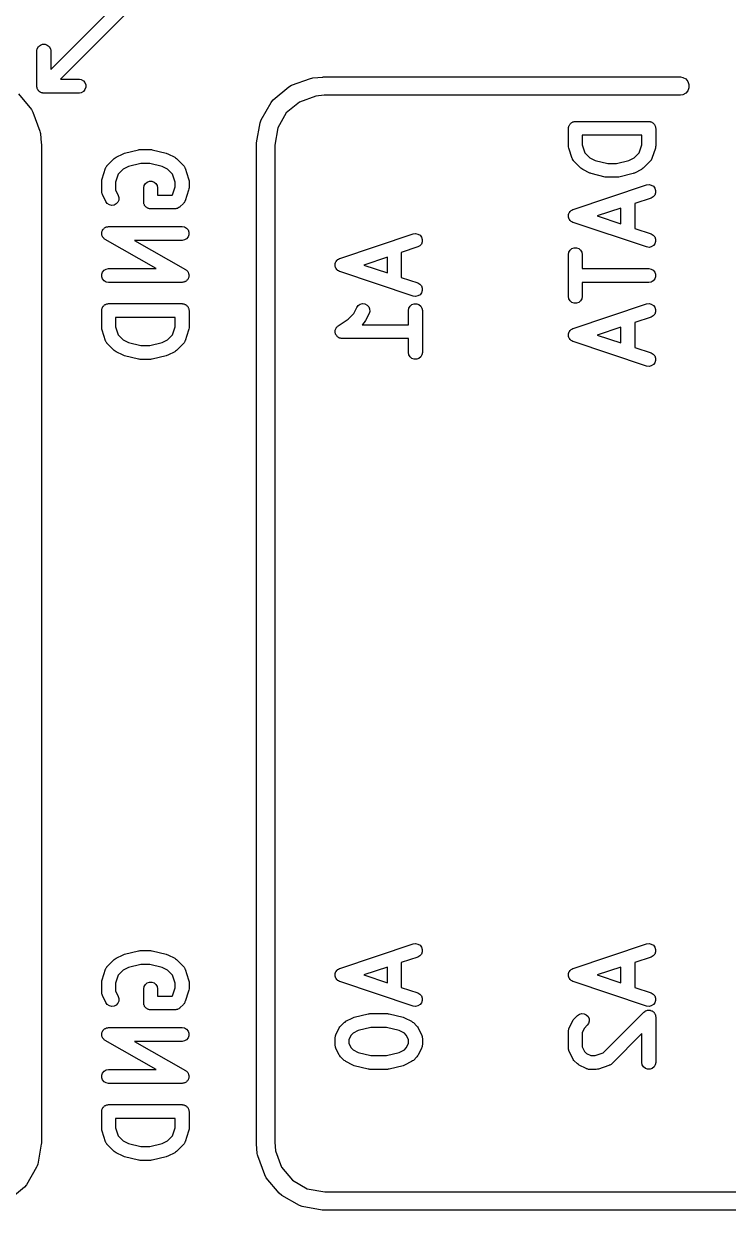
# Model space of a CAD drawing. Extents: x 105.7 to 188.1, y -135.5 to -88.6.
# Drawn here: x 156.12 to 163.79, y -135.55 to -122.64 of the extents above; entities that cross this region are included whole.
import ezdxf

# ---------------------------------------------------------------- set-up
doc = ezdxf.new("R2010")
doc.units = 0
doc.header["$MEASUREMENT"] = 0
doc.layers.add('BLACK', color=7, linetype='CONTINUOUS')

msp = doc.modelspace()

# ---------------------------------------------------------------- linework, layer by layer
at = {"layer": 'BLACK', "linetype": 'CONTINUOUS'}
for p, q in [((156.412, -123.136), (157.453, -122.095)), ((157.555, -122.205), (156.518, -123.242)), ((156.279, -122.887), (156.299, -122.87)), ((156.299, -122.87), (156.324, -122.861)), ((156.324, -122.861), (156.35, -122.861)), ((156.35, -122.861), (156.375, -122.87)), ((156.375, -122.87), (156.395, -122.887)), ((156.262, -122.929), (156.265, -122.91)), ((156.262, -123.307), (156.262, -122.929)), ((156.265, -122.91), (156.279, -122.887)), ((156.395, -122.887), (156.409, -122.91)), ((156.409, -122.91), (156.412, -122.929)), ((156.412, -122.929), (156.412, -123.136)), ((156.518, -123.242), (156.725, -123.242)), ((156.725, -123.242), (156.744, -123.245)), ((156.744, -123.245), (156.767, -123.259)), ((156.767, -123.259), (156.784, -123.279)), ((159.033, -123.308), (159.241, -123.233)), ((159.241, -123.233), (159.253, -123.23)), ((159.253, -123.23), (159.266, -123.227)), ((159.266, -123.227), (159.372, -123.218)), ((159.372, -123.218), (159.376, -123.217)), ((159.376, -123.217), (163.267, -123.217)), ((163.267, -123.217), (163.293, -123.222)), ((163.293, -123.222), (163.324, -123.239)), ((163.324, -123.239), (163.346, -123.266)), ((163.346, -123.266), (163.358, -123.299)), ((156.261, -123.31), (156.262, -123.307)), ((156.262, -123.32), (156.261, -123.31)), ((156.262, -123.324), (156.262, -123.32)), ((156.262, -123.33), (156.262, -123.324)), ((156.262, -123.324), (156.262, -123.324)), ((156.263, -123.333), (156.262, -123.33)), ((156.263, -123.337), (156.263, -123.333)), ((156.265, -123.34), (156.263, -123.337)), ((156.265, -123.343), (156.265, -123.34)), ((156.269, -123.349), (156.265, -123.343)), ((156.271, -123.355), (156.269, -123.349)), ((156.273, -123.358), (156.271, -123.355)), ((156.275, -123.361), (156.273, -123.358)), ((156.277, -123.363), (156.275, -123.361)), ((156.279, -123.366), (156.277, -123.363)), ((156.284, -123.37), (156.279, -123.366)), ((156.288, -123.375), (156.284, -123.37)), ((156.291, -123.377), (156.288, -123.375)), ((156.293, -123.379), (156.291, -123.377)), ((156.296, -123.381), (156.293, -123.379)), ((156.299, -123.383), (156.296, -123.381)), ((156.305, -123.385), (156.299, -123.383)), ((156.311, -123.389), (156.305, -123.385)), ((156.314, -123.389), (156.311, -123.389)), ((156.317, -123.391), (156.314, -123.389)), ((156.321, -123.391), (156.317, -123.391)), ((156.324, -123.392), (156.321, -123.391)), ((156.33, -123.392), (156.324, -123.392)), ((156.334, -123.392), (156.33, -123.392)), ((156.33, -123.392), (156.33, -123.392)), ((156.344, -123.393), (156.334, -123.392)), ((156.347, -123.392), (156.344, -123.393)), ((156.725, -123.392), (156.347, -123.392)), ((156.744, -123.389), (156.725, -123.392)), ((156.767, -123.375), (156.744, -123.389)), ((156.784, -123.355), (156.767, -123.375)), ((156.784, -123.279), (156.793, -123.304)), ((156.793, -123.33), (156.784, -123.355)), ((156.793, -123.304), (156.793, -123.33)), ((158.834, -123.467), (159.003, -123.325)), ((159.003, -123.325), (159.033, -123.308)), ((163.324, -123.395), (163.293, -123.412)), ((163.346, -123.368), (163.324, -123.395)), ((163.358, -123.335), (163.346, -123.368)), ((163.358, -123.299), (163.358, -123.335)), ((156.06, -123.401), (156.202, -123.57)), ((158.702, -123.685), (158.812, -123.494)), ((158.812, -123.494), (158.819, -123.486)), ((158.819, -123.486), (158.834, -123.467)), ((159.118, -123.49), (158.976, -123.609)), ((159.297, -123.425), (159.118, -123.49)), ((159.389, -123.417), (159.297, -123.425)), ((163.267, -123.417), (159.389, -123.417)), ((163.293, -123.412), (163.267, -123.417)), ((156.202, -123.57), (156.219, -123.6)), ((156.219, -123.6), (156.294, -123.808)), ((158.976, -123.609), (158.884, -123.77)), ((158.652, -123.935), (158.69, -123.717)), ((158.69, -123.717), (158.702, -123.685)), ((158.884, -123.77), (158.85, -123.961)), ((162.047, -123.777), (162.048, -123.771)), ((162.047, -123.968), (162.047, -123.777)), ((162.048, -123.764), (162.05, -123.758)), ((162.048, -123.771), (162.048, -123.764)), ((162.05, -123.758), (162.051, -123.751)), ((162.051, -123.751), (162.055, -123.746)), ((162.055, -123.746), (162.057, -123.74)), ((162.057, -123.74), (162.061, -123.734)), ((162.061, -123.734), (162.064, -123.729)), ((162.064, -123.729), (162.069, -123.725)), ((162.069, -123.725), (162.074, -123.72)), ((162.074, -123.72), (162.079, -123.716)), ((162.079, -123.716), (162.084, -123.712)), ((162.084, -123.712), (162.091, -123.71)), ((162.091, -123.71), (162.096, -123.707)), ((162.096, -123.707), (162.103, -123.705)), ((162.103, -123.705), (162.109, -123.703)), ((162.109, -123.703), (162.115, -123.703)), ((162.115, -123.703), (162.122, -123.702)), ((162.122, -123.702), (162.922, -123.702)), ((162.922, -123.702), (162.928, -123.703)), ((162.928, -123.703), (162.935, -123.703)), ((162.935, -123.703), (162.941, -123.705)), ((162.941, -123.705), (162.948, -123.707)), ((162.948, -123.707), (162.953, -123.71)), ((162.953, -123.71), (162.959, -123.712)), ((162.959, -123.712), (162.964, -123.716)), ((162.964, -123.716), (162.97, -123.72)), ((162.97, -123.72), (162.974, -123.725)), ((162.974, -123.725), (162.979, -123.729)), ((162.979, -123.729), (162.983, -123.734)), ((162.983, -123.734), (162.987, -123.74)), ((162.987, -123.74), (162.989, -123.746)), ((162.989, -123.746), (162.992, -123.751)), ((162.992, -123.751), (162.994, -123.758)), ((162.994, -123.758), (162.996, -123.764)), ((162.996, -123.764), (162.996, -123.771)), ((162.996, -123.771), (162.997, -123.777)), ((162.997, -123.777), (162.997, -123.968)), ((156.294, -123.808), (156.297, -123.82)), ((156.297, -123.82), (156.3, -123.833)), ((156.3, -123.833), (156.309, -123.939)), ((162.197, -123.852), (162.197, -123.955)), ((162.847, -123.852), (162.197, -123.852)), ((162.847, -123.955), (162.847, -123.852)), ((156.309, -123.939), (156.31, -123.943)), ((156.31, -123.943), (156.31, -134.819)), ((157.214, -124.047), (157.367, -124.009)), ((157.367, -124.009), (157.376, -124.008)), ((157.376, -124.008), (157.385, -124.007)), ((157.385, -124.007), (157.499, -124.007)), ((157.499, -124.007), (157.508, -124.008)), ((157.508, -124.008), (157.517, -124.009)), ((157.517, -124.009), (157.67, -124.047)), ((158.65, -123.943), (158.652, -123.935)), ((158.65, -134.819), (158.65, -123.943)), ((158.652, -123.935), (158.652, -123.935)), ((158.85, -123.961), (158.85, -134.806)), ((162.049, -123.979), (162.047, -123.968)), ((162.051, -123.991), (162.049, -123.979)), ((162.089, -124.106), (162.051, -123.991)), ((162.197, -123.955), (162.226, -124.041)), ((162.226, -124.041), (162.281, -124.096)), ((162.763, -124.096), (162.818, -124.041)), ((162.818, -124.041), (162.847, -123.955)), ((162.993, -123.991), (162.955, -124.106)), ((162.995, -123.979), (162.993, -123.991)), ((162.997, -123.968), (162.995, -123.979)), ((157.027, -124.181), (157.103, -124.105)), ((157.103, -124.105), (157.113, -124.098)), ((157.113, -124.098), (157.123, -124.091)), ((157.123, -124.091), (157.199, -124.053)), ((157.199, -124.053), (157.207, -124.05)), ((157.207, -124.05), (157.214, -124.047)), ((157.394, -124.157), (157.259, -124.191)), ((157.49, -124.157), (157.394, -124.157)), ((157.625, -124.191), (157.49, -124.157)), ((157.67, -124.047), (157.677, -124.05)), ((157.677, -124.05), (157.685, -124.053)), ((157.685, -124.053), (157.761, -124.091)), ((157.761, -124.091), (157.771, -124.098)), ((157.771, -124.098), (157.781, -124.105)), ((157.781, -124.105), (157.857, -124.181)), ((162.091, -124.109), (162.089, -124.106)), ((162.092, -124.113), (162.091, -124.109)), ((162.097, -124.121), (162.092, -124.113)), ((162.101, -124.128), (162.097, -124.121)), ((162.104, -124.131), (162.101, -124.128)), ((162.107, -124.135), (162.104, -124.131)), ((162.183, -124.211), (162.107, -124.135)), ((162.281, -124.096), (162.339, -124.125)), ((162.339, -124.125), (162.474, -124.159)), ((162.474, -124.159), (162.57, -124.159)), ((162.57, -124.159), (162.705, -124.125)), ((162.705, -124.125), (162.763, -124.096)), ((162.937, -124.135), (162.861, -124.211)), ((162.939, -124.131), (162.937, -124.135)), ((162.943, -124.128), (162.939, -124.131)), ((162.947, -124.121), (162.943, -124.128)), ((162.952, -124.113), (162.947, -124.121)), ((162.953, -124.109), (162.952, -124.113)), ((162.955, -124.106), (162.953, -124.109)), ((156.971, -124.325), (157.009, -124.21)), ((157.009, -124.21), (157.011, -124.207)), ((157.011, -124.207), (157.012, -124.202)), ((157.012, -124.202), (157.017, -124.195)), ((157.017, -124.195), (157.021, -124.188)), ((157.021, -124.188), (157.024, -124.185)), ((157.024, -124.185), (157.027, -124.181)), ((157.146, -124.275), (157.117, -124.361)), ((157.201, -124.22), (157.146, -124.275)), ((157.259, -124.191), (157.201, -124.22)), ((157.683, -124.22), (157.625, -124.191)), ((157.738, -124.275), (157.683, -124.22)), ((157.767, -124.361), (157.738, -124.275)), ((157.857, -124.181), (157.859, -124.185)), ((157.859, -124.185), (157.863, -124.188)), ((157.863, -124.188), (157.867, -124.195)), ((157.867, -124.195), (157.872, -124.202)), ((157.872, -124.202), (157.873, -124.207)), ((157.873, -124.207), (157.875, -124.21)), ((157.875, -124.21), (157.913, -124.325)), ((162.193, -124.218), (162.183, -124.211)), ((162.203, -124.225), (162.193, -124.218)), ((162.279, -124.263), (162.203, -124.225)), ((162.287, -124.265), (162.279, -124.263)), ((162.294, -124.269), (162.287, -124.265)), ((162.447, -124.307), (162.294, -124.269)), ((162.75, -124.269), (162.597, -124.307)), ((162.757, -124.265), (162.75, -124.269)), ((162.765, -124.263), (162.757, -124.265)), ((162.841, -124.225), (162.765, -124.263)), ((162.851, -124.218), (162.841, -124.225)), ((162.861, -124.211), (162.851, -124.218)), ((156.967, -124.348), (156.969, -124.337)), ((156.967, -124.463), (156.967, -124.348)), ((156.969, -124.337), (156.971, -124.325)), ((157.117, -124.361), (157.117, -124.445)), ((157.424, -124.425), (157.429, -124.399)), ((157.424, -124.577), (157.424, -124.425)), ((157.429, -124.399), (157.442, -124.376)), ((157.442, -124.376), (157.462, -124.36)), ((157.462, -124.36), (157.486, -124.351)), ((157.486, -124.351), (157.512, -124.351)), ((157.512, -124.351), (157.537, -124.36)), ((157.537, -124.36), (157.556, -124.376)), ((157.556, -124.376), (157.57, -124.399)), ((157.57, -124.399), (157.574, -124.425)), ((157.574, -124.425), (157.574, -124.502)), ((157.738, -124.498), (157.767, -124.412)), ((157.767, -124.412), (157.767, -124.361)), ((157.913, -124.325), (157.915, -124.337)), ((157.915, -124.337), (157.917, -124.348)), ((157.917, -124.425), (157.915, -124.436)), ((157.917, -124.348), (157.917, -124.425)), ((162.098, -124.658), (162.898, -124.392)), ((162.456, -124.308), (162.447, -124.307)), ((162.465, -124.309), (162.456, -124.308)), ((162.579, -124.309), (162.465, -124.309)), ((162.588, -124.308), (162.579, -124.309)), ((162.597, -124.307), (162.588, -124.308)), ((162.898, -124.392), (162.924, -124.388)), ((162.924, -124.388), (162.949, -124.393)), ((162.949, -124.393), (162.972, -124.407)), ((162.972, -124.407), (162.988, -124.427)), ((162.988, -124.427), (162.996, -124.452)), ((156.968, -124.467), (156.967, -124.463)), ((156.967, -124.471), (156.968, -124.467)), ((156.97, -124.48), (156.967, -124.471)), ((156.971, -124.488), (156.97, -124.48)), ((156.974, -124.492), (156.971, -124.488)), ((156.975, -124.496), (156.974, -124.492)), ((157.013, -124.572), (156.975, -124.496)), ((157.117, -124.445), (157.147, -124.505)), ((157.153, -124.556), (157.143, -124.58)), ((157.147, -124.505), (157.155, -124.53)), ((157.155, -124.53), (157.153, -124.556)), ((157.574, -124.502), (157.735, -124.502)), ((157.735, -124.502), (157.738, -124.498)), ((157.913, -124.448), (157.875, -124.563)), ((157.915, -124.436), (157.913, -124.448)), ((162.946, -124.534), (162.768, -124.593)), ((162.969, -124.521), (162.946, -124.534)), ((162.986, -124.502), (162.969, -124.521)), ((162.995, -124.478), (162.986, -124.502)), ((162.996, -124.452), (162.995, -124.478)), ((157.028, -124.593), (157.013, -124.572)), ((157.05, -124.608), (157.028, -124.593)), ((157.076, -124.614), (157.05, -124.608)), ((157.101, -124.611), (157.076, -124.614)), ((157.125, -124.599), (157.101, -124.611)), ((157.143, -124.58), (157.125, -124.599)), ((157.425, -124.583), (157.424, -124.577)), ((157.425, -124.59), (157.425, -124.583)), ((157.427, -124.596), (157.425, -124.59)), ((157.429, -124.603), (157.427, -124.596)), ((157.432, -124.608), (157.429, -124.603)), ((157.434, -124.615), (157.432, -124.608)), ((157.438, -124.62), (157.434, -124.615)), ((157.442, -124.625), (157.438, -124.62)), ((157.447, -124.629), (157.442, -124.625)), ((157.451, -124.634), (157.447, -124.629)), ((157.457, -124.638), (157.451, -124.634)), ((157.462, -124.642), (157.457, -124.638)), ((157.468, -124.644), (157.462, -124.642)), ((157.473, -124.648), (157.468, -124.644)), ((157.48, -124.649), (157.473, -124.648)), ((157.486, -124.651), (157.48, -124.649)), ((157.493, -124.651), (157.486, -124.651)), ((157.499, -124.652), (157.493, -124.651)), ((157.766, -124.652), (157.499, -124.652)), ((157.769, -124.651), (157.766, -124.652)), ((157.772, -124.652), (157.769, -124.651)), ((157.782, -124.649), (157.772, -124.652)), ((157.791, -124.648), (157.782, -124.649)), ((157.794, -124.646), (157.791, -124.648)), ((157.797, -124.645), (157.794, -124.646)), ((157.805, -124.639), (157.797, -124.645)), ((157.814, -124.634), (157.805, -124.639)), ((157.816, -124.632), (157.814, -124.634)), ((157.819, -124.63), (157.816, -124.632)), ((157.857, -124.592), (157.819, -124.63)), ((157.859, -124.588), (157.857, -124.592)), ((157.863, -124.586), (157.859, -124.588)), ((157.867, -124.578), (157.863, -124.586)), ((157.872, -124.571), (157.867, -124.578)), ((157.873, -124.566), (157.872, -124.571)), ((157.875, -124.563), (157.873, -124.566)), ((162.058, -124.69), (162.065, -124.682)), ((162.065, -124.682), (162.072, -124.673)), ((162.072, -124.673), (162.074, -124.672)), ((162.074, -124.672), (162.075, -124.671)), ((162.075, -124.671), (162.085, -124.665)), ((162.085, -124.665), (162.094, -124.66)), ((162.094, -124.66), (162.096, -124.659)), ((162.096, -124.659), (162.098, -124.658)), ((162.618, -124.643), (162.359, -124.729)), ((162.618, -124.816), (162.618, -124.643)), ((162.768, -124.593), (162.768, -124.866)), ((162.048, -124.714), (162.052, -124.704)), ((162.048, -124.716), (162.048, -124.714)), ((162.048, -124.718), (162.048, -124.716)), ((162.048, -124.729), (162.048, -124.718)), ((162.048, -124.74), (162.048, -124.729)), ((162.048, -124.742), (162.048, -124.74)), ((162.048, -124.744), (162.048, -124.742)), ((162.052, -124.755), (162.048, -124.744)), ((162.052, -124.704), (162.056, -124.694)), ((162.056, -124.765), (162.052, -124.755)), ((162.056, -124.694), (162.057, -124.692)), ((162.057, -124.767), (162.056, -124.765)), ((162.057, -124.692), (162.058, -124.69)), ((162.058, -124.769), (162.057, -124.767)), ((162.065, -124.777), (162.058, -124.769)), ((162.072, -124.786), (162.065, -124.777)), ((162.074, -124.787), (162.072, -124.786)), ((162.075, -124.788), (162.074, -124.787)), ((162.085, -124.793), (162.075, -124.788)), ((162.094, -124.799), (162.085, -124.793)), ((162.096, -124.8), (162.094, -124.799)), ((162.098, -124.801), (162.096, -124.8)), ((162.898, -125.067), (162.098, -124.801)), ((162.359, -124.729), (162.618, -124.816)), ((156.967, -124.92), (156.968, -124.914)), ((156.968, -124.927), (156.967, -124.92)), ((156.968, -124.907), (156.97, -124.901)), ((156.968, -124.914), (156.968, -124.907)), ((156.968, -124.933), (156.968, -124.927)), ((156.97, -124.939), (156.968, -124.933)), ((156.97, -124.901), (156.971, -124.895)), ((156.972, -124.946), (156.97, -124.939)), ((156.971, -124.895), (156.975, -124.889)), ((156.975, -124.951), (156.972, -124.946)), ((156.975, -124.889), (156.977, -124.882)), ((156.977, -124.882), (156.981, -124.877)), ((156.981, -124.877), (156.984, -124.872)), ((156.984, -124.872), (156.989, -124.868)), ((156.989, -124.868), (156.994, -124.862)), ((156.994, -124.862), (156.999, -124.859)), ((156.999, -124.859), (157.004, -124.855)), ((157.004, -124.855), (157.01, -124.853)), ((157.01, -124.853), (157.016, -124.849)), ((157.016, -124.849), (157.023, -124.848)), ((157.023, -124.848), (157.029, -124.846)), ((157.029, -124.846), (157.035, -124.846)), ((157.035, -124.846), (157.042, -124.845)), ((157.042, -124.845), (157.842, -124.845)), ((157.842, -124.845), (157.868, -124.849)), ((157.868, -124.849), (157.89, -124.862)), ((157.89, -124.862), (157.907, -124.882)), ((157.907, -124.882), (157.916, -124.907)), ((157.916, -124.933), (157.907, -124.957)), ((157.916, -124.907), (157.916, -124.933)), ((159.558, -125.192), (160.358, -124.925)), ((160.358, -124.925), (160.384, -124.921)), ((160.384, -124.921), (160.409, -124.926)), ((160.409, -124.926), (160.432, -124.94)), ((160.432, -124.94), (160.448, -124.96)), ((162.768, -124.866), (162.946, -124.925)), ((162.946, -124.925), (162.969, -124.937)), ((162.969, -124.937), (162.986, -124.957)), ((156.977, -124.957), (156.975, -124.951)), ((156.981, -124.963), (156.977, -124.957)), ((156.985, -124.968), (156.981, -124.963)), ((156.99, -124.972), (156.985, -124.968)), ((156.994, -124.977), (156.99, -124.972)), ((157, -124.981), (156.994, -124.977)), ((157.005, -124.985), (157, -124.981)), ((157.559, -125.302), (157.005, -124.985)), ((157.842, -124.995), (157.324, -124.995)), ((157.324, -124.995), (157.879, -125.312)), ((157.868, -124.99), (157.842, -124.995)), ((157.89, -124.977), (157.868, -124.99)), ((157.907, -124.957), (157.89, -124.977)), ((160.406, -125.067), (160.228, -125.126)), ((160.429, -125.055), (160.406, -125.067)), ((160.446, -125.035), (160.429, -125.055)), ((160.455, -125.011), (160.446, -125.035)), ((160.448, -124.96), (160.456, -124.985)), ((160.456, -124.985), (160.455, -125.011)), ((162.084, -125.084), (162.109, -125.075)), ((162.109, -125.075), (162.135, -125.075)), ((162.135, -125.075), (162.159, -125.084)), ((162.924, -125.071), (162.898, -125.067)), ((162.949, -125.066), (162.924, -125.071)), ((162.972, -125.052), (162.949, -125.066)), ((162.988, -125.032), (162.972, -125.052)), ((162.986, -124.957), (162.995, -124.981)), ((162.996, -125.007), (162.988, -125.032)), ((162.995, -124.981), (162.996, -125.007)), ((159.534, -125.206), (159.535, -125.204)), ((159.535, -125.204), (159.545, -125.199)), ((159.545, -125.199), (159.554, -125.193)), ((159.554, -125.193), (159.556, -125.193)), ((159.556, -125.193), (159.558, -125.192)), ((160.078, -125.176), (159.819, -125.263)), ((160.078, -125.349), (160.078, -125.176)), ((160.228, -125.126), (160.228, -125.399)), ((162.047, -125.148), (162.051, -125.123)), ((162.047, -125.606), (162.047, -125.148)), ((162.051, -125.123), (162.064, -125.1)), ((162.064, -125.1), (162.084, -125.084)), ((162.159, -125.084), (162.179, -125.1)), ((162.179, -125.1), (162.192, -125.123)), ((162.192, -125.123), (162.197, -125.148)), ((162.197, -125.148), (162.197, -125.302)), ((156.977, -125.34), (156.994, -125.32)), ((156.994, -125.32), (157.016, -125.307)), ((157.016, -125.307), (157.042, -125.302)), ((157.042, -125.302), (157.559, -125.302)), ((157.879, -125.312), (157.884, -125.316)), ((157.884, -125.316), (157.89, -125.32)), ((157.89, -125.32), (157.894, -125.324)), ((157.894, -125.324), (157.899, -125.329)), ((157.899, -125.329), (157.903, -125.334)), ((157.903, -125.334), (157.907, -125.34)), ((159.508, -125.248), (159.512, -125.237)), ((159.508, -125.25), (159.508, -125.248)), ((159.508, -125.252), (159.508, -125.25)), ((159.508, -125.263), (159.508, -125.252)), ((159.508, -125.274), (159.508, -125.263)), ((159.508, -125.276), (159.508, -125.274)), ((159.508, -125.278), (159.508, -125.276)), ((159.512, -125.288), (159.508, -125.278)), ((159.512, -125.237), (159.516, -125.227)), ((159.516, -125.298), (159.512, -125.288)), ((159.516, -125.227), (159.517, -125.225)), ((159.517, -125.3), (159.516, -125.298)), ((159.517, -125.225), (159.518, -125.223)), ((159.518, -125.302), (159.517, -125.3)), ((159.518, -125.223), (159.525, -125.215)), ((159.525, -125.31), (159.518, -125.302)), ((159.525, -125.215), (159.532, -125.207)), ((159.532, -125.319), (159.525, -125.31)), ((159.532, -125.207), (159.534, -125.206)), ((159.534, -125.32), (159.532, -125.319)), ((159.535, -125.321), (159.534, -125.32)), ((159.545, -125.327), (159.535, -125.321)), ((159.554, -125.332), (159.545, -125.327)), ((159.556, -125.333), (159.554, -125.332)), ((159.558, -125.334), (159.556, -125.333)), ((160.358, -125.601), (159.558, -125.334)), ((159.819, -125.263), (160.078, -125.349)), ((162.197, -125.302), (162.922, -125.302)), ((162.922, -125.302), (162.948, -125.307)), ((162.948, -125.307), (162.97, -125.32)), ((162.97, -125.32), (162.987, -125.34)), ((156.968, -125.364), (156.977, -125.34)), ((156.968, -125.39), (156.968, -125.364)), ((156.977, -125.415), (156.968, -125.39)), ((156.994, -125.434), (156.977, -125.415)), ((157.016, -125.448), (156.994, -125.434)), ((157.042, -125.452), (157.016, -125.448)), ((157.842, -125.452), (157.042, -125.452)), ((157.849, -125.451), (157.842, -125.452)), ((157.855, -125.451), (157.849, -125.451)), ((157.861, -125.449), (157.855, -125.451)), ((157.868, -125.448), (157.861, -125.449)), ((157.873, -125.444), (157.868, -125.448)), ((157.88, -125.442), (157.873, -125.444)), ((157.885, -125.438), (157.88, -125.442)), ((157.89, -125.434), (157.885, -125.438)), ((157.894, -125.429), (157.89, -125.434)), ((157.9, -125.425), (157.894, -125.429)), ((157.903, -125.419), (157.9, -125.425)), ((157.907, -125.415), (157.903, -125.419)), ((157.907, -125.34), (157.909, -125.346)), ((157.909, -125.408), (157.907, -125.415)), ((157.909, -125.346), (157.912, -125.351)), ((157.912, -125.402), (157.909, -125.408)), ((157.912, -125.351), (157.913, -125.358)), ((157.914, -125.396), (157.912, -125.402)), ((157.913, -125.358), (157.916, -125.364)), ((157.916, -125.39), (157.914, -125.396)), ((157.916, -125.364), (157.916, -125.37)), ((157.916, -125.37), (157.917, -125.377)), ((157.917, -125.377), (157.916, -125.383)), ((157.916, -125.383), (157.916, -125.39)), ((160.228, -125.399), (160.406, -125.458)), ((160.406, -125.458), (160.429, -125.471)), ((162.922, -125.452), (162.197, -125.452)), ((162.197, -125.452), (162.197, -125.606)), ((162.948, -125.448), (162.922, -125.452)), ((162.97, -125.434), (162.948, -125.448)), ((162.987, -125.415), (162.97, -125.434)), ((162.987, -125.34), (162.996, -125.364)), ((162.996, -125.39), (162.987, -125.415)), ((162.996, -125.364), (162.996, -125.39)), ((160.432, -125.586), (160.409, -125.599)), ((160.429, -125.471), (160.446, -125.49)), ((160.448, -125.565), (160.432, -125.586)), ((160.446, -125.49), (160.455, -125.514)), ((160.456, -125.54), (160.448, -125.565)), ((160.455, -125.514), (160.456, -125.54)), ((156.975, -125.727), (156.977, -125.72)), ((156.977, -125.72), (156.981, -125.715)), ((156.981, -125.715), (156.984, -125.71)), ((156.984, -125.71), (156.989, -125.706)), ((156.989, -125.706), (156.994, -125.701)), ((156.994, -125.701), (156.999, -125.697)), ((156.999, -125.697), (157.004, -125.693)), ((157.004, -125.693), (157.011, -125.691)), ((157.011, -125.691), (157.016, -125.688)), ((157.016, -125.688), (157.023, -125.686)), ((157.023, -125.686), (157.029, -125.684)), ((157.029, -125.684), (157.035, -125.684)), ((157.035, -125.684), (157.042, -125.683)), ((157.042, -125.683), (157.842, -125.683)), ((157.842, -125.683), (157.848, -125.684)), ((157.848, -125.684), (157.855, -125.684)), ((157.855, -125.684), (157.861, -125.686)), ((157.861, -125.686), (157.868, -125.688)), ((157.868, -125.688), (157.873, -125.691)), ((157.873, -125.691), (157.879, -125.693)), ((157.879, -125.693), (157.884, -125.697)), ((157.884, -125.697), (157.89, -125.701)), ((157.89, -125.701), (157.894, -125.706)), ((157.894, -125.706), (157.899, -125.71)), ((157.899, -125.71), (157.903, -125.715)), ((157.903, -125.715), (157.907, -125.72)), ((157.907, -125.72), (157.909, -125.727)), ((159.743, -125.724), (159.759, -125.704)), ((159.759, -125.704), (159.781, -125.689)), ((159.781, -125.689), (159.806, -125.683)), ((159.806, -125.683), (159.832, -125.686)), ((159.832, -125.686), (159.855, -125.698)), ((159.855, -125.698), (159.873, -125.717)), ((159.873, -125.717), (159.883, -125.741)), ((160.311, -125.732), (160.324, -125.71)), ((160.324, -125.71), (160.344, -125.693)), ((160.344, -125.693), (160.369, -125.684)), ((160.384, -125.604), (160.358, -125.601)), ((160.369, -125.684), (160.395, -125.684)), ((160.409, -125.599), (160.384, -125.604)), ((160.395, -125.684), (160.419, -125.693)), ((160.419, -125.693), (160.439, -125.71)), ((160.439, -125.71), (160.452, -125.732)), ((162.051, -125.631), (162.047, -125.606)), ((162.064, -125.654), (162.051, -125.631)), ((162.084, -125.671), (162.064, -125.654)), ((162.109, -125.679), (162.084, -125.671)), ((162.098, -125.953), (162.898, -125.687)), ((162.135, -125.679), (162.109, -125.679)), ((162.159, -125.671), (162.135, -125.679)), ((162.179, -125.654), (162.159, -125.671)), ((162.192, -125.631), (162.179, -125.654)), ((162.197, -125.606), (162.192, -125.631)), ((162.898, -125.687), (162.924, -125.683)), ((162.924, -125.683), (162.949, -125.688)), ((162.949, -125.688), (162.972, -125.702)), ((162.972, -125.702), (162.988, -125.722)), ((162.988, -125.722), (162.996, -125.747)), ((156.967, -125.758), (156.968, -125.752)), ((156.967, -125.948), (156.967, -125.758)), ((156.968, -125.745), (156.97, -125.739)), ((156.968, -125.752), (156.968, -125.745)), ((156.97, -125.739), (156.971, -125.732)), ((156.971, -125.732), (156.975, -125.727)), ((157.117, -125.833), (157.117, -125.936)), ((157.767, -125.833), (157.117, -125.833)), ((157.767, -125.936), (157.767, -125.833)), ((157.909, -125.727), (157.912, -125.732)), ((157.912, -125.732), (157.914, -125.739)), ((157.914, -125.739), (157.916, -125.745)), ((157.916, -125.745), (157.916, -125.752)), ((157.916, -125.752), (157.917, -125.758)), ((157.917, -125.758), (157.917, -125.948)), ((159.648, -125.852), (159.711, -125.79)), ((159.711, -125.79), (159.743, -125.724)), ((159.878, -125.792), (159.839, -125.868)), ((159.885, -125.767), (159.878, -125.792)), ((159.883, -125.741), (159.885, -125.767)), ((160.307, -125.758), (160.311, -125.732)), ((160.307, -125.912), (160.307, -125.758)), ((160.452, -125.732), (160.457, -125.758)), ((160.457, -125.758), (160.457, -126.215)), ((162.946, -125.829), (162.768, -125.888)), ((162.969, -125.817), (162.946, -125.829)), ((162.986, -125.797), (162.969, -125.817)), ((162.995, -125.773), (162.986, -125.797)), ((162.996, -125.747), (162.995, -125.773)), ((156.969, -125.96), (156.967, -125.948)), ((156.971, -125.972), (156.969, -125.96)), ((157.009, -126.086), (156.971, -125.972)), ((157.117, -125.936), (157.146, -126.022)), ((157.738, -126.022), (157.767, -125.936)), ((157.913, -125.972), (157.875, -126.086)), ((157.915, -125.96), (157.913, -125.972)), ((157.917, -125.948), (157.915, -125.96)), ((159.508, -125.974), (159.509, -125.97)), ((159.508, -125.982), (159.508, -125.974)), ((159.509, -125.97), (159.51, -125.965)), ((159.51, -125.965), (159.514, -125.957)), ((159.514, -125.957), (159.517, -125.949)), ((159.517, -125.949), (159.52, -125.946)), ((159.52, -125.946), (159.521, -125.942)), ((159.521, -125.942), (159.528, -125.936)), ((159.528, -125.936), (159.534, -125.929)), ((159.534, -125.929), (159.537, -125.927)), ((159.537, -125.927), (159.54, -125.924)), ((159.54, -125.924), (159.648, -125.852)), ((159.825, -125.887), (159.801, -125.912)), ((159.801, -125.912), (160.307, -125.912)), ((159.832, -125.877), (159.825, -125.887)), ((159.839, -125.868), (159.832, -125.877)), ((162.058, -125.985), (162.065, -125.977)), ((162.065, -125.977), (162.072, -125.969)), ((162.072, -125.969), (162.074, -125.967)), ((162.074, -125.967), (162.075, -125.966)), ((162.075, -125.966), (162.085, -125.961)), ((162.085, -125.961), (162.094, -125.955)), ((162.094, -125.955), (162.096, -125.954)), ((162.096, -125.954), (162.098, -125.953)), ((162.618, -125.938), (162.359, -126.025)), ((162.618, -126.111), (162.618, -125.938)), ((162.768, -125.888), (162.768, -126.161)), ((157.011, -126.09), (157.009, -126.086)), ((157.012, -126.094), (157.011, -126.09)), ((157.017, -126.102), (157.012, -126.094)), ((157.021, -126.109), (157.017, -126.102)), ((157.024, -126.112), (157.021, -126.109)), ((157.146, -126.022), (157.201, -126.077)), ((157.201, -126.077), (157.259, -126.106)), ((157.259, -126.106), (157.394, -126.14)), ((157.49, -126.14), (157.625, -126.106)), ((157.625, -126.106), (157.683, -126.077)), ((157.683, -126.077), (157.738, -126.022)), ((157.863, -126.109), (157.859, -126.112)), ((157.867, -126.102), (157.863, -126.109)), ((157.872, -126.094), (157.867, -126.102)), ((157.873, -126.09), (157.872, -126.094)), ((157.875, -126.086), (157.873, -126.09)), ((159.507, -125.991), (159.508, -125.982)), ((159.508, -125.995), (159.507, -125.991)), ((159.508, -126), (159.508, -125.995)), ((159.511, -126.008), (159.508, -126)), ((159.513, -126.017), (159.511, -126.008)), ((159.516, -126.02), (159.513, -126.017)), ((159.517, -126.024), (159.516, -126.02)), ((159.523, -126.031), (159.517, -126.024)), ((159.528, -126.038), (159.523, -126.031)), ((159.531, -126.041), (159.528, -126.038)), ((159.534, -126.044), (159.531, -126.041)), ((159.541, -126.048), (159.534, -126.044)), ((159.549, -126.054), (159.541, -126.048)), ((159.553, -126.055), (159.549, -126.054)), ((159.556, -126.057), (159.553, -126.055)), ((159.565, -126.059), (159.556, -126.057)), ((159.574, -126.061), (159.565, -126.059)), ((159.578, -126.061), (159.574, -126.061)), ((159.582, -126.062), (159.578, -126.061)), ((160.307, -126.062), (159.582, -126.062)), ((160.307, -126.215), (160.307, -126.062)), ((162.048, -126.01), (162.052, -125.999)), ((162.048, -126.012), (162.048, -126.01)), ((162.048, -126.014), (162.048, -126.012)), ((162.048, -126.025), (162.048, -126.014)), ((162.048, -126.036), (162.048, -126.025)), ((162.048, -126.038), (162.048, -126.036)), ((162.048, -126.04), (162.048, -126.038)), ((162.052, -126.05), (162.048, -126.04)), ((162.052, -125.999), (162.056, -125.989)), ((162.056, -126.06), (162.052, -126.05)), ((162.056, -125.989), (162.057, -125.987)), ((162.057, -126.062), (162.056, -126.06)), ((162.057, -125.987), (162.058, -125.985)), ((162.058, -126.064), (162.057, -126.062)), ((162.065, -126.072), (162.058, -126.064)), ((162.072, -126.081), (162.065, -126.072)), ((162.074, -126.082), (162.072, -126.081)), ((162.075, -126.083), (162.074, -126.082)), ((162.085, -126.089), (162.075, -126.083)), ((162.094, -126.094), (162.085, -126.089)), ((162.096, -126.095), (162.094, -126.094)), ((162.098, -126.096), (162.096, -126.095)), ((162.898, -126.362), (162.098, -126.096)), ((162.359, -126.025), (162.618, -126.111)), ((157.027, -126.116), (157.024, -126.112)), ((157.103, -126.192), (157.027, -126.116)), ((157.113, -126.199), (157.103, -126.192)), ((157.123, -126.206), (157.113, -126.199)), ((157.199, -126.244), (157.123, -126.206)), ((157.394, -126.14), (157.49, -126.14)), ((157.761, -126.206), (157.685, -126.244)), ((157.771, -126.199), (157.761, -126.206)), ((157.781, -126.192), (157.771, -126.199)), ((157.857, -126.116), (157.781, -126.192)), ((157.859, -126.112), (157.857, -126.116)), ((160.311, -126.241), (160.307, -126.215)), ((160.457, -126.215), (160.452, -126.241)), ((162.768, -126.161), (162.946, -126.22)), ((162.946, -126.22), (162.969, -126.233)), ((162.969, -126.233), (162.986, -126.252)), ((157.207, -126.246), (157.199, -126.244)), ((157.214, -126.25), (157.207, -126.246)), ((157.367, -126.288), (157.214, -126.25)), ((157.376, -126.289), (157.367, -126.288)), ((157.385, -126.29), (157.376, -126.289)), ((157.499, -126.29), (157.385, -126.29)), ((157.508, -126.289), (157.499, -126.29)), ((157.517, -126.288), (157.508, -126.289)), ((157.67, -126.25), (157.517, -126.288)), ((157.677, -126.246), (157.67, -126.25)), ((157.685, -126.244), (157.677, -126.246)), ((160.324, -126.263), (160.311, -126.241)), ((160.344, -126.28), (160.324, -126.263)), ((160.369, -126.289), (160.344, -126.28)), ((160.395, -126.289), (160.369, -126.289)), ((160.419, -126.28), (160.395, -126.289)), ((160.439, -126.263), (160.419, -126.28)), ((160.452, -126.241), (160.439, -126.263)), ((162.924, -126.366), (162.898, -126.362)), ((162.949, -126.361), (162.924, -126.366)), ((162.972, -126.347), (162.949, -126.361)), ((162.988, -126.327), (162.972, -126.347)), ((162.986, -126.252), (162.995, -126.276)), ((162.996, -126.302), (162.988, -126.327)), ((162.995, -126.276), (162.996, -126.302)), ((159.558, -132.915), (160.358, -132.648)), ((160.358, -132.648), (160.384, -132.644)), ((160.384, -132.644), (160.409, -132.65)), ((160.409, -132.65), (160.432, -132.663)), ((160.432, -132.663), (160.448, -132.684)), ((160.448, -132.684), (160.456, -132.708)), ((162.098, -132.915), (162.898, -132.648)), ((162.898, -132.648), (162.924, -132.644)), ((162.924, -132.644), (162.949, -132.65)), ((162.949, -132.65), (162.972, -132.663)), ((162.972, -132.663), (162.988, -132.684)), ((162.988, -132.684), (162.996, -132.708)), ((157.027, -132.895), (157.103, -132.819)), ((157.103, -132.819), (157.113, -132.812)), ((157.113, -132.812), (157.123, -132.805)), ((157.123, -132.805), (157.199, -132.767)), ((157.199, -132.767), (157.207, -132.764)), ((157.207, -132.764), (157.214, -132.761)), ((157.214, -132.761), (157.367, -132.723)), ((157.367, -132.723), (157.376, -132.722)), ((157.376, -132.722), (157.385, -132.721)), ((157.385, -132.721), (157.499, -132.721)), ((157.499, -132.721), (157.508, -132.722)), ((157.508, -132.722), (157.517, -132.723)), ((157.517, -132.723), (157.67, -132.761)), ((157.67, -132.761), (157.677, -132.764)), ((157.677, -132.764), (157.685, -132.767)), ((157.685, -132.767), (157.761, -132.805)), ((157.761, -132.805), (157.771, -132.812)), ((157.771, -132.812), (157.781, -132.819)), ((157.781, -132.819), (157.857, -132.895)), ((160.406, -132.791), (160.228, -132.85)), ((160.429, -132.778), (160.406, -132.791)), ((160.446, -132.759), (160.429, -132.778)), ((160.455, -132.734), (160.446, -132.759)), ((160.456, -132.708), (160.455, -132.734)), ((162.946, -132.791), (162.768, -132.85)), ((162.969, -132.778), (162.946, -132.791)), ((162.986, -132.759), (162.969, -132.778)), ((162.995, -132.734), (162.986, -132.759)), ((162.996, -132.708), (162.995, -132.734)), ((156.971, -133.038), (157.009, -132.924)), ((157.009, -132.924), (157.011, -132.92)), ((157.011, -132.92), (157.012, -132.916)), ((157.012, -132.916), (157.017, -132.909)), ((157.017, -132.909), (157.021, -132.901)), ((157.021, -132.901), (157.024, -132.898)), ((157.024, -132.898), (157.027, -132.895)), ((157.201, -132.933), (157.146, -132.988)), ((157.259, -132.904), (157.201, -132.933)), ((157.394, -132.871), (157.259, -132.904)), ((157.49, -132.871), (157.394, -132.871)), ((157.625, -132.904), (157.49, -132.871)), ((157.683, -132.933), (157.625, -132.904)), ((157.738, -132.988), (157.683, -132.933)), ((157.857, -132.895), (157.859, -132.898)), ((157.859, -132.898), (157.863, -132.901)), ((157.863, -132.901), (157.867, -132.909)), ((157.867, -132.909), (157.872, -132.916)), ((157.872, -132.916), (157.873, -132.92)), ((157.873, -132.92), (157.875, -132.924)), ((157.875, -132.924), (157.913, -133.038)), ((159.512, -132.961), (159.516, -132.95)), ((159.516, -132.95), (159.517, -132.949)), ((159.517, -132.949), (159.518, -132.947)), ((159.518, -132.947), (159.525, -132.939)), ((159.525, -132.939), (159.532, -132.93)), ((159.532, -132.93), (159.534, -132.929)), ((159.534, -132.929), (159.535, -132.927)), ((159.535, -132.927), (159.545, -132.922)), ((159.545, -132.922), (159.554, -132.916)), ((159.554, -132.916), (159.556, -132.916)), ((159.556, -132.916), (159.558, -132.915)), ((160.078, -132.9), (159.819, -132.986)), ((160.078, -133.072), (160.078, -132.9)), ((160.228, -132.85), (160.228, -133.122)), ((162.052, -132.961), (162.056, -132.95)), ((162.056, -132.95), (162.057, -132.949)), ((162.057, -132.949), (162.058, -132.947)), ((162.058, -132.947), (162.065, -132.939)), ((162.065, -132.939), (162.072, -132.93)), ((162.072, -132.93), (162.074, -132.929)), ((162.074, -132.929), (162.075, -132.927)), ((162.075, -132.927), (162.085, -132.922)), ((162.085, -132.922), (162.094, -132.916)), ((162.094, -132.916), (162.096, -132.916)), ((162.096, -132.916), (162.098, -132.915)), ((162.618, -132.9), (162.359, -132.986)), ((162.618, -133.072), (162.618, -132.9)), ((162.768, -132.85), (162.768, -133.122)), ((156.967, -133.062), (156.969, -133.05)), ((156.967, -133.177), (156.967, -133.062)), ((156.969, -133.05), (156.971, -133.038)), ((157.146, -132.988), (157.117, -133.074)), ((157.117, -133.074), (157.117, -133.159)), ((157.442, -133.09), (157.462, -133.073)), ((157.462, -133.073), (157.486, -133.065)), ((157.486, -133.065), (157.512, -133.065)), ((157.512, -133.065), (157.537, -133.073)), ((157.537, -133.073), (157.556, -133.09)), ((157.767, -133.074), (157.738, -132.988)), ((157.767, -133.126), (157.767, -133.074)), ((157.913, -133.038), (157.915, -133.05)), ((157.915, -133.05), (157.917, -133.062)), ((157.917, -133.062), (157.917, -133.138)), ((159.508, -132.971), (159.512, -132.961)), ((159.508, -132.973), (159.508, -132.971)), ((159.508, -132.975), (159.508, -132.973)), ((159.508, -132.986), (159.508, -132.975)), ((159.508, -132.997), (159.508, -132.986)), ((159.508, -132.999), (159.508, -132.997)), ((159.508, -133.001), (159.508, -132.999)), ((159.512, -133.011), (159.508, -133.001)), ((159.516, -133.022), (159.512, -133.011)), ((159.517, -133.023), (159.516, -133.022)), ((159.518, -133.025), (159.517, -133.023)), ((159.525, -133.034), (159.518, -133.025)), ((159.532, -133.042), (159.525, -133.034)), ((159.534, -133.043), (159.532, -133.042)), ((159.535, -133.045), (159.534, -133.043)), ((159.545, -133.05), (159.535, -133.045)), ((159.554, -133.056), (159.545, -133.05)), ((159.556, -133.056), (159.554, -133.056)), ((159.558, -133.057), (159.556, -133.056)), ((160.358, -133.324), (159.558, -133.057)), ((159.819, -132.986), (160.078, -133.072)), ((162.048, -132.971), (162.052, -132.961)), ((162.048, -132.973), (162.048, -132.971)), ((162.048, -132.975), (162.048, -132.973)), ((162.048, -132.986), (162.048, -132.975)), ((162.048, -132.997), (162.048, -132.986)), ((162.048, -132.999), (162.048, -132.997)), ((162.048, -133.001), (162.048, -132.999)), ((162.052, -133.011), (162.048, -133.001)), ((162.056, -133.022), (162.052, -133.011)), ((162.057, -133.023), (162.056, -133.022)), ((162.058, -133.025), (162.057, -133.023)), ((162.065, -133.034), (162.058, -133.025)), ((162.072, -133.042), (162.065, -133.034)), ((162.074, -133.043), (162.072, -133.042)), ((162.075, -133.045), (162.074, -133.043)), ((162.085, -133.05), (162.075, -133.045)), ((162.094, -133.056), (162.085, -133.05)), ((162.096, -133.056), (162.094, -133.056)), ((162.098, -133.057), (162.096, -133.056)), ((162.898, -133.324), (162.098, -133.057)), ((162.359, -132.986), (162.618, -133.072)), ((156.968, -133.181), (156.967, -133.177)), ((156.967, -133.185), (156.968, -133.181)), ((156.97, -133.193), (156.967, -133.185)), ((156.971, -133.202), (156.97, -133.193)), ((156.974, -133.206), (156.971, -133.202)), ((156.975, -133.21), (156.974, -133.206)), ((157.117, -133.159), (157.147, -133.219)), ((157.424, -133.138), (157.429, -133.113)), ((157.424, -133.291), (157.424, -133.138)), ((157.429, -133.113), (157.442, -133.09)), ((157.556, -133.09), (157.57, -133.113)), ((157.57, -133.113), (157.574, -133.138)), ((157.574, -133.138), (157.574, -133.216)), ((157.738, -133.212), (157.767, -133.126)), ((157.913, -133.162), (157.875, -133.276)), ((157.915, -133.15), (157.913, -133.162)), ((157.917, -133.138), (157.915, -133.15)), ((160.228, -133.122), (160.406, -133.182)), ((160.406, -133.182), (160.429, -133.194)), ((160.429, -133.194), (160.446, -133.213)), ((162.768, -133.122), (162.946, -133.182)), ((162.946, -133.182), (162.969, -133.194)), ((162.969, -133.194), (162.986, -133.213)), ((157.013, -133.286), (156.975, -133.21)), ((157.028, -133.307), (157.013, -133.286)), ((157.05, -133.322), (157.028, -133.307)), ((157.076, -133.328), (157.05, -133.322)), ((157.101, -133.325), (157.076, -133.328)), ((157.125, -133.313), (157.101, -133.325)), ((157.143, -133.294), (157.125, -133.313)), ((157.153, -133.27), (157.143, -133.294)), ((157.147, -133.219), (157.155, -133.244)), ((157.155, -133.244), (157.153, -133.27)), ((157.425, -133.297), (157.424, -133.291)), ((157.425, -133.304), (157.425, -133.297)), ((157.427, -133.31), (157.425, -133.304)), ((157.429, -133.316), (157.427, -133.31)), ((157.432, -133.322), (157.429, -133.316)), ((157.434, -133.328), (157.432, -133.322)), ((157.438, -133.333), (157.434, -133.328)), ((157.442, -133.339), (157.438, -133.333)), ((157.574, -133.216), (157.735, -133.216)), ((157.735, -133.216), (157.738, -133.212)), ((157.857, -133.306), (157.819, -133.344)), ((157.859, -133.302), (157.857, -133.306)), ((157.863, -133.299), (157.859, -133.302)), ((157.867, -133.292), (157.863, -133.299)), ((157.872, -133.284), (157.867, -133.292)), ((157.873, -133.28), (157.872, -133.284)), ((157.875, -133.276), (157.873, -133.28)), ((160.384, -133.328), (160.358, -133.324)), ((160.409, -133.322), (160.384, -133.328)), ((160.432, -133.309), (160.409, -133.322)), ((160.448, -133.288), (160.432, -133.309)), ((160.446, -133.213), (160.455, -133.238)), ((160.456, -133.264), (160.448, -133.288)), ((160.455, -133.238), (160.456, -133.264)), ((162.924, -133.328), (162.898, -133.324)), ((162.949, -133.322), (162.924, -133.328)), ((162.972, -133.309), (162.949, -133.322)), ((162.988, -133.288), (162.972, -133.309)), ((162.986, -133.213), (162.995, -133.238)), ((162.996, -133.264), (162.988, -133.288)), ((162.995, -133.238), (162.996, -133.264)), ((157.447, -133.343), (157.442, -133.339)), ((157.451, -133.348), (157.447, -133.343)), ((157.457, -133.352), (157.451, -133.348)), ((157.462, -133.356), (157.457, -133.352)), ((157.468, -133.358), (157.462, -133.356)), ((157.473, -133.361), (157.468, -133.358)), ((157.48, -133.362), (157.473, -133.361)), ((157.486, -133.365), (157.48, -133.362)), ((157.493, -133.365), (157.486, -133.365)), ((157.499, -133.366), (157.493, -133.365)), ((157.766, -133.366), (157.499, -133.366)), ((157.769, -133.365), (157.766, -133.366)), ((157.772, -133.365), (157.769, -133.365)), ((157.782, -133.363), (157.772, -133.365)), ((157.791, -133.361), (157.782, -133.363)), ((157.794, -133.36), (157.791, -133.361)), ((157.797, -133.359), (157.794, -133.36)), ((157.805, -133.353), (157.797, -133.359)), ((157.814, -133.348), (157.805, -133.353)), ((157.816, -133.346), (157.814, -133.348)), ((157.819, -133.344), (157.816, -133.346)), ((159.625, -133.49), (159.701, -133.452)), ((159.701, -133.452), (159.709, -133.45)), ((159.709, -133.45), (159.716, -133.447)), ((159.716, -133.447), (159.868, -133.409)), ((159.868, -133.409), (159.878, -133.408)), ((159.878, -133.408), (159.887, -133.406)), ((159.887, -133.406), (160.077, -133.406)), ((160.077, -133.406), (160.086, -133.408)), ((160.086, -133.408), (160.095, -133.409)), ((160.095, -133.409), (160.248, -133.447)), ((160.248, -133.447), (160.255, -133.45)), ((160.255, -133.45), (160.263, -133.452)), ((160.263, -133.452), (160.339, -133.49)), ((162.1, -133.476), (162.107, -133.466)), ((162.107, -133.466), (162.145, -133.428)), ((162.145, -133.428), (162.166, -133.413)), ((162.166, -133.413), (162.192, -133.407)), ((162.192, -133.407), (162.218, -133.409)), ((162.218, -133.409), (162.241, -133.42)), ((162.241, -133.42), (162.26, -133.438)), ((162.26, -133.438), (162.271, -133.462)), ((162.271, -133.462), (162.273, -133.488)), ((162.424, -133.835), (162.869, -133.39)), ((162.869, -133.39), (162.877, -133.385)), ((162.877, -133.385), (162.884, -133.378)), ((162.884, -133.378), (162.888, -133.377)), ((162.888, -133.377), (162.89, -133.375)), ((162.89, -133.375), (162.9, -133.373)), ((162.9, -133.373), (162.909, -133.369)), ((162.909, -133.369), (162.912, -133.369)), ((162.912, -133.369), (162.915, -133.368)), ((162.915, -133.368), (162.925, -133.369)), ((162.925, -133.369), (162.935, -133.369)), ((162.935, -133.369), (162.938, -133.37)), ((162.938, -133.37), (162.941, -133.371)), ((162.941, -133.371), (162.95, -133.375)), ((162.95, -133.375), (162.959, -133.378)), ((162.959, -133.378), (162.962, -133.38)), ((162.962, -133.38), (162.965, -133.382)), ((162.965, -133.382), (162.972, -133.389)), ((162.972, -133.389), (162.979, -133.395)), ((162.979, -133.395), (162.981, -133.398)), ((162.981, -133.398), (162.983, -133.4)), ((162.983, -133.4), (162.987, -133.409)), ((162.987, -133.409), (162.992, -133.418)), ((162.992, -133.418), (162.993, -133.421)), ((162.993, -133.421), (162.994, -133.424)), ((162.994, -133.424), (162.995, -133.434)), ((162.995, -133.434), (162.997, -133.443)), ((162.997, -133.443), (162.997, -133.938)), ((156.977, -133.596), (156.981, -133.591)), ((156.981, -133.591), (156.984, -133.586)), ((156.984, -133.586), (156.989, -133.581)), ((156.989, -133.581), (156.994, -133.576)), ((156.994, -133.576), (156.999, -133.573)), ((156.999, -133.573), (157.004, -133.569)), ((157.004, -133.569), (157.01, -133.567)), ((157.01, -133.567), (157.016, -133.563)), ((157.016, -133.563), (157.023, -133.562)), ((157.023, -133.562), (157.029, -133.56)), ((157.029, -133.56), (157.035, -133.56)), ((157.035, -133.56), (157.042, -133.559)), ((157.042, -133.559), (157.842, -133.559)), ((157.842, -133.559), (157.868, -133.563)), ((157.868, -133.563), (157.89, -133.576)), ((157.89, -133.576), (157.907, -133.596)), ((159.515, -133.638), (159.553, -133.562)), ((159.553, -133.562), (159.56, -133.552)), ((159.56, -133.552), (159.567, -133.543)), ((159.567, -133.543), (159.605, -133.504)), ((159.605, -133.504), (159.615, -133.498)), ((159.615, -133.498), (159.625, -133.49)), ((159.76, -133.59), (159.703, -133.619)), ((159.896, -133.556), (159.76, -133.59)), ((160.068, -133.556), (159.896, -133.556)), ((160.203, -133.59), (160.068, -133.556)), ((160.261, -133.619), (160.203, -133.59)), ((160.339, -133.49), (160.349, -133.498)), ((160.349, -133.498), (160.359, -133.504)), ((160.359, -133.504), (160.397, -133.543)), ((160.397, -133.543), (160.404, -133.552)), ((160.404, -133.552), (160.411, -133.562)), ((160.411, -133.562), (160.449, -133.638)), ((162.047, -133.587), (162.05, -133.579)), ((162.048, -133.591), (162.047, -133.587)), ((162.047, -133.596), (162.048, -133.591)), ((162.05, -133.579), (162.051, -133.57)), ((162.051, -133.57), (162.054, -133.566)), ((162.054, -133.566), (162.055, -133.562)), ((162.055, -133.562), (162.093, -133.486)), ((162.093, -133.486), (162.1, -133.476)), ((162.222, -133.564), (162.197, -133.613)), ((162.251, -133.534), (162.222, -133.564)), ((162.266, -133.513), (162.251, -133.534)), ((162.273, -133.488), (162.266, -133.513)), ((156.967, -133.634), (156.968, -133.627)), ((156.968, -133.64), (156.967, -133.634)), ((156.968, -133.621), (156.97, -133.615)), ((156.968, -133.627), (156.968, -133.621)), ((156.968, -133.647), (156.968, -133.64)), ((156.97, -133.653), (156.968, -133.647)), ((156.97, -133.615), (156.971, -133.608)), ((156.972, -133.66), (156.97, -133.653)), ((156.971, -133.608), (156.975, -133.602)), ((156.975, -133.665), (156.972, -133.66)), ((156.975, -133.602), (156.977, -133.596)), ((156.977, -133.671), (156.975, -133.665)), ((156.981, -133.676), (156.977, -133.671)), ((156.985, -133.682), (156.981, -133.676)), ((156.99, -133.686), (156.985, -133.682)), ((156.994, -133.691), (156.99, -133.686)), ((157, -133.694), (156.994, -133.691)), ((157.005, -133.699), (157, -133.694)), ((157.559, -134.016), (157.005, -133.699)), ((157.842, -133.709), (157.324, -133.709)), ((157.324, -133.709), (157.879, -134.026)), ((157.868, -133.704), (157.842, -133.709)), ((157.89, -133.691), (157.868, -133.704)), ((157.907, -133.671), (157.89, -133.691)), ((157.907, -133.596), (157.916, -133.621)), ((157.916, -133.647), (157.907, -133.671)), ((157.916, -133.621), (157.916, -133.647)), ((159.507, -133.663), (159.51, -133.655)), ((159.508, -133.667), (159.507, -133.663)), ((159.507, -133.672), (159.508, -133.667)), ((159.507, -133.748), (159.507, -133.672)), ((159.51, -133.655), (159.511, -133.646)), ((159.511, -133.646), (159.514, -133.642)), ((159.514, -133.642), (159.515, -133.638)), ((159.682, -133.64), (159.657, -133.689)), ((159.657, -133.689), (159.657, -133.73)), ((159.703, -133.619), (159.682, -133.64)), ((160.282, -133.64), (160.261, -133.619)), ((160.307, -133.689), (160.282, -133.64)), ((160.307, -133.73), (160.307, -133.689)), ((160.449, -133.638), (160.45, -133.642)), ((160.45, -133.642), (160.452, -133.646)), ((160.452, -133.646), (160.454, -133.655)), ((160.454, -133.655), (160.456, -133.663)), ((160.456, -133.663), (160.456, -133.667)), ((160.456, -133.667), (160.457, -133.672)), ((160.457, -133.672), (160.457, -133.748)), ((162.047, -133.786), (162.047, -133.596)), ((162.197, -133.613), (162.197, -133.768)), ((162.847, -133.624), (162.518, -133.953)), ((162.847, -133.938), (162.847, -133.624)), ((159.508, -133.752), (159.507, -133.748)), ((159.507, -133.757), (159.508, -133.752)), ((159.51, -133.765), (159.507, -133.757)), ((159.511, -133.774), (159.51, -133.765)), ((159.514, -133.777), (159.511, -133.774)), ((159.515, -133.781), (159.514, -133.777)), ((159.553, -133.858), (159.515, -133.781)), ((159.657, -133.73), (159.682, -133.78)), ((159.682, -133.78), (159.703, -133.801)), ((159.703, -133.801), (159.76, -133.83)), ((159.76, -133.83), (159.896, -133.863)), ((160.068, -133.863), (160.203, -133.83)), ((160.203, -133.83), (160.261, -133.801)), ((160.261, -133.801), (160.282, -133.78)), ((160.282, -133.78), (160.307, -133.73)), ((160.449, -133.781), (160.411, -133.858)), ((160.45, -133.777), (160.449, -133.781)), ((160.452, -133.774), (160.45, -133.777)), ((160.454, -133.765), (160.452, -133.774)), ((160.456, -133.757), (160.454, -133.765)), ((160.457, -133.748), (160.456, -133.752)), ((160.456, -133.752), (160.456, -133.757)), ((162.048, -133.79), (162.047, -133.786)), ((162.047, -133.795), (162.048, -133.79)), ((162.05, -133.803), (162.047, -133.795)), ((162.051, -133.812), (162.05, -133.803)), ((162.054, -133.815), (162.051, -133.812)), ((162.055, -133.82), (162.054, -133.815)), ((162.093, -133.896), (162.055, -133.82)), ((162.197, -133.768), (162.222, -133.818)), ((162.222, -133.818), (162.243, -133.839)), ((162.243, -133.839), (162.292, -133.863)), ((162.338, -133.863), (162.424, -133.835)), ((159.56, -133.867), (159.553, -133.858)), ((159.567, -133.877), (159.56, -133.867)), ((159.605, -133.915), (159.567, -133.877)), ((159.615, -133.922), (159.605, -133.915)), ((159.625, -133.929), (159.615, -133.922)), ((159.701, -133.967), (159.625, -133.929)), ((159.709, -133.97), (159.701, -133.967)), ((159.716, -133.973), (159.709, -133.97)), ((159.868, -134.011), (159.716, -133.973)), ((159.896, -133.863), (160.068, -133.863)), ((160.248, -133.973), (160.095, -134.011)), ((160.255, -133.97), (160.248, -133.973)), ((160.263, -133.967), (160.255, -133.97)), ((160.339, -133.929), (160.263, -133.967)), ((160.349, -133.922), (160.339, -133.929)), ((160.359, -133.915), (160.349, -133.922)), ((160.397, -133.877), (160.359, -133.915)), ((160.404, -133.867), (160.397, -133.877)), ((160.411, -133.858), (160.404, -133.867)), ((162.1, -133.905), (162.093, -133.896)), ((162.107, -133.915), (162.1, -133.905)), ((162.145, -133.953), (162.107, -133.915)), ((162.155, -133.96), (162.145, -133.953)), ((162.165, -133.967), (162.155, -133.96)), ((162.241, -134.005), (162.165, -133.967)), ((162.292, -133.863), (162.338, -133.863)), ((162.488, -133.971), (162.374, -134.01)), ((162.492, -133.969), (162.488, -133.971)), ((162.496, -133.968), (162.492, -133.969)), ((162.504, -133.963), (162.496, -133.968)), ((162.511, -133.959), (162.504, -133.963)), ((162.514, -133.956), (162.511, -133.959)), ((162.518, -133.953), (162.514, -133.956)), ((162.851, -133.964), (162.847, -133.938)), ((162.864, -133.987), (162.851, -133.964)), ((162.992, -133.964), (162.979, -133.987)), ((162.997, -133.938), (162.992, -133.964)), ((156.968, -134.078), (156.977, -134.053)), ((156.968, -134.104), (156.968, -134.078)), ((156.977, -134.128), (156.968, -134.104)), ((156.977, -134.053), (156.994, -134.033)), ((156.994, -134.033), (157.016, -134.02)), ((157.016, -134.02), (157.042, -134.016)), ((157.042, -134.016), (157.559, -134.016)), ((157.879, -134.026), (157.884, -134.03)), ((157.884, -134.03), (157.89, -134.033)), ((157.89, -134.033), (157.894, -134.038)), ((157.894, -134.038), (157.899, -134.042)), ((157.899, -134.042), (157.903, -134.048)), ((157.903, -134.048), (157.907, -134.053)), ((157.907, -134.053), (157.909, -134.059)), ((157.909, -134.059), (157.912, -134.065)), ((157.912, -134.065), (157.913, -134.071)), ((157.914, -134.11), (157.912, -134.116)), ((157.913, -134.071), (157.916, -134.078)), ((157.916, -134.104), (157.914, -134.11)), ((157.916, -134.078), (157.916, -134.084)), ((157.916, -134.084), (157.917, -134.09)), ((157.917, -134.09), (157.916, -134.097)), ((157.916, -134.097), (157.916, -134.104)), ((159.878, -134.012), (159.868, -134.011)), ((159.887, -134.013), (159.878, -134.012)), ((160.077, -134.013), (159.887, -134.013)), ((160.086, -134.012), (160.077, -134.013)), ((160.095, -134.011), (160.086, -134.012)), ((162.245, -134.007), (162.241, -134.005)), ((162.249, -134.009), (162.245, -134.007)), ((162.257, -134.01), (162.249, -134.009)), ((162.266, -134.013), (162.257, -134.01)), ((162.27, -134.013), (162.266, -134.013)), ((162.274, -134.013), (162.27, -134.013)), ((162.35, -134.013), (162.274, -134.013)), ((162.362, -134.011), (162.35, -134.013)), ((162.374, -134.01), (162.362, -134.011)), ((162.884, -134.003), (162.864, -133.987)), ((162.909, -134.012), (162.884, -134.003)), ((162.935, -134.012), (162.909, -134.012)), ((162.959, -134.003), (162.935, -134.012)), ((162.979, -133.987), (162.959, -134.003)), ((156.994, -134.148), (156.977, -134.128)), ((157.016, -134.161), (156.994, -134.148)), ((157.042, -134.166), (157.016, -134.161)), ((157.842, -134.166), (157.042, -134.166)), ((157.849, -134.165), (157.842, -134.166)), ((157.855, -134.165), (157.849, -134.165)), ((157.861, -134.162), (157.855, -134.165)), ((157.868, -134.161), (157.861, -134.162)), ((157.873, -134.158), (157.868, -134.161)), ((157.88, -134.156), (157.873, -134.158)), ((157.885, -134.151), (157.88, -134.156)), ((157.89, -134.148), (157.885, -134.151)), ((157.894, -134.143), (157.89, -134.148)), ((157.9, -134.139), (157.894, -134.143)), ((157.903, -134.133), (157.9, -134.139)), ((157.907, -134.128), (157.903, -134.133)), ((157.909, -134.122), (157.907, -134.128)), ((157.912, -134.116), (157.909, -134.122)), ((156.967, -134.472), (156.968, -134.465)), ((156.967, -134.662), (156.967, -134.472)), ((156.968, -134.459), (156.97, -134.453)), ((156.968, -134.465), (156.968, -134.459)), ((156.97, -134.453), (156.971, -134.446)), ((156.971, -134.446), (156.975, -134.44)), ((156.975, -134.44), (156.977, -134.434)), ((156.977, -134.434), (156.981, -134.429)), ((156.981, -134.429), (156.984, -134.424)), ((156.984, -134.424), (156.989, -134.419)), ((156.989, -134.419), (156.994, -134.414)), ((156.994, -134.414), (156.999, -134.411)), ((156.999, -134.411), (157.004, -134.407)), ((157.004, -134.407), (157.011, -134.405)), ((157.011, -134.405), (157.016, -134.401)), ((157.016, -134.401), (157.023, -134.4)), ((157.023, -134.4), (157.029, -134.398)), ((157.029, -134.398), (157.035, -134.398)), ((157.035, -134.398), (157.042, -134.397)), ((157.042, -134.397), (157.842, -134.397)), ((157.842, -134.397), (157.848, -134.398)), ((157.848, -134.398), (157.855, -134.398)), ((157.855, -134.398), (157.861, -134.4)), ((157.861, -134.4), (157.868, -134.401)), ((157.868, -134.401), (157.873, -134.405)), ((157.873, -134.405), (157.879, -134.407)), ((157.879, -134.407), (157.884, -134.411)), ((157.884, -134.411), (157.89, -134.414)), ((157.89, -134.414), (157.894, -134.419)), ((157.894, -134.419), (157.899, -134.424)), ((157.899, -134.424), (157.903, -134.429)), ((157.903, -134.429), (157.907, -134.434)), ((157.907, -134.434), (157.909, -134.44)), ((157.909, -134.44), (157.912, -134.446)), ((157.912, -134.446), (157.914, -134.453)), ((157.914, -134.453), (157.916, -134.459)), ((157.916, -134.459), (157.916, -134.465)), ((157.916, -134.465), (157.917, -134.472)), ((157.917, -134.472), (157.917, -134.662)), ((157.117, -134.547), (157.117, -134.65)), ((157.767, -134.547), (157.117, -134.547)), ((157.767, -134.65), (157.767, -134.547)), ((156.969, -134.674), (156.967, -134.662)), ((156.971, -134.686), (156.969, -134.674)), ((157.009, -134.8), (156.971, -134.686)), ((157.117, -134.65), (157.146, -134.736)), ((157.146, -134.736), (157.201, -134.791)), ((157.683, -134.791), (157.738, -134.736)), ((157.738, -134.736), (157.767, -134.65)), ((157.913, -134.686), (157.875, -134.8)), ((157.915, -134.674), (157.913, -134.686)), ((157.917, -134.662), (157.915, -134.674)), ((156.308, -134.828), (156.27, -135.045)), ((156.31, -134.819), (156.308, -134.828)), ((156.308, -134.828), (156.308, -134.828)), ((157.011, -134.804), (157.009, -134.8)), ((157.012, -134.808), (157.011, -134.804)), ((157.017, -134.815), (157.012, -134.808)), ((157.021, -134.823), (157.017, -134.815)), ((157.024, -134.826), (157.021, -134.823)), ((157.027, -134.83), (157.024, -134.826)), ((157.103, -134.906), (157.027, -134.83)), ((157.201, -134.791), (157.259, -134.82)), ((157.259, -134.82), (157.394, -134.854)), ((157.394, -134.854), (157.49, -134.854)), ((157.49, -134.854), (157.625, -134.82)), ((157.625, -134.82), (157.683, -134.791)), ((157.857, -134.83), (157.781, -134.906)), ((157.859, -134.826), (157.857, -134.83)), ((157.863, -134.823), (157.859, -134.826)), ((157.867, -134.815), (157.863, -134.823)), ((157.872, -134.808), (157.867, -134.815)), ((157.873, -134.804), (157.872, -134.808)), ((157.875, -134.8), (157.873, -134.804)), ((158.651, -134.824), (158.65, -134.819)), ((158.66, -134.929), (158.651, -134.824)), ((158.85, -134.806), (158.858, -134.899)), ((157.113, -134.913), (157.103, -134.906)), ((157.123, -134.92), (157.113, -134.913)), ((157.199, -134.958), (157.123, -134.92)), ((157.207, -134.96), (157.199, -134.958)), ((157.214, -134.964), (157.207, -134.96)), ((157.367, -135.002), (157.214, -134.964)), ((157.376, -135.002), (157.367, -135.002)), ((157.385, -135.004), (157.376, -135.002)), ((157.499, -135.004), (157.385, -135.004)), ((157.508, -135.002), (157.499, -135.004)), ((157.517, -135.002), (157.508, -135.002)), ((157.67, -134.964), (157.517, -135.002)), ((157.677, -134.96), (157.67, -134.964)), ((157.685, -134.958), (157.677, -134.96)), ((157.761, -134.92), (157.685, -134.958)), ((157.771, -134.913), (157.761, -134.92)), ((157.781, -134.906), (157.771, -134.913)), ((158.663, -134.942), (158.66, -134.929)), ((158.666, -134.955), (158.663, -134.942)), ((158.741, -135.162), (158.666, -134.955)), ((158.858, -134.899), (158.923, -135.077)), ((156.258, -135.078), (156.148, -135.269)), ((156.263, -135.064), (156.258, -135.078)), ((156.27, -135.045), (156.263, -135.064)), ((158.923, -135.077), (159.042, -135.219)), ((156.148, -135.269), (156.126, -135.295)), ((158.758, -135.192), (158.741, -135.162)), ((158.9, -135.361), (158.758, -135.192)), ((159.042, -135.219), (159.203, -135.312)), ((156.126, -135.295), (155.957, -135.437)), ((158.927, -135.384), (158.9, -135.361)), ((159.118, -135.494), (158.927, -135.384)), ((159.203, -135.312), (159.394, -135.345)), ((159.394, -135.345), (170.811, -135.345)), ((159.15, -135.506), (159.118, -135.494)), ((159.368, -135.544), (159.15, -135.506)), ((159.376, -135.546), (159.368, -135.544)), ((159.368, -135.544), (159.368, -135.544)), ((170.824, -135.546), (159.376, -135.546))]:
    msp.add_line(p, q, dxfattribs=at)

doc.saveas('drawing.dxf')
